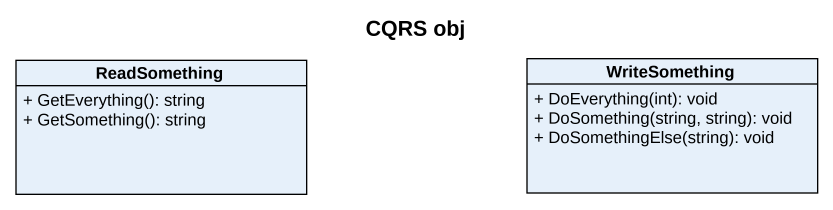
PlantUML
@startuml
title CQRS obj
hide circle
hide empty members
skinparam classAttributeIconSize 0
class ReadSomething {
  + GetEverything(): string
  + GetSomething(): string
}
class WriteSomething {
  + DoEverything(int): void
  + DoSomething(string, string): void
  + DoSomethingElse(string): void
}
@enduml
